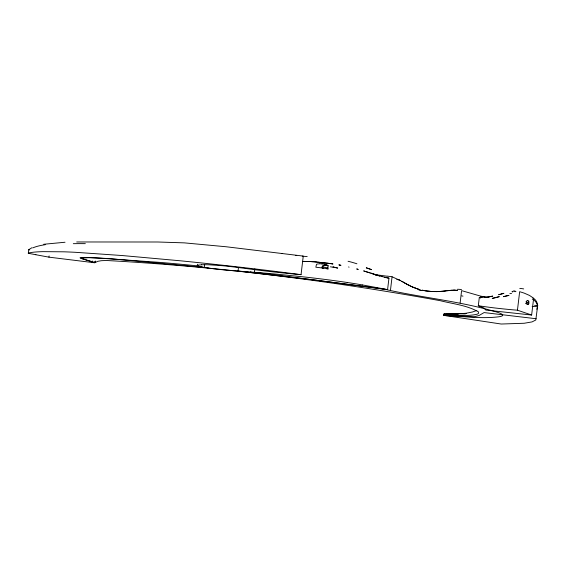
<?xml version="1.0" encoding="UTF-8"?>
<svg xmlns="http://www.w3.org/2000/svg" width="566" height="566" viewBox="0 0 566 566"><rect width="100%" height="100%" fill="white"/><g stroke="black" fill="none" stroke-linecap="round" stroke-linejoin="round"><path stroke-width="0.85" d="M35.899 254.742L28.3 253.285L28.732 249.677L31.901 247.738M94.826 261.457L94.664 262.78L48.966 257.155L49.115 255.945M92.626 260.997L92.322 262.221M94.847 262.674L95.534 261.039M197.492 264.23L197.293 265.857L193.183 265.44A161.324 9.289 6.8 0 0 160.058 262.398L99.609 258.153A130.435 7.507 6.8 0 0 88.586 257.7L80.719 258.046L89.973 261.266A59.649 3.431 6.8 0 1 92.392 262.228M91.848 261.506L82.53 258.959L80.004 257.785L89.336 257.516L110.094 258.655L204.361 267.485L204.673 264.909M238.428 267.831L238.045 271.05L313.132 279.852L387.583 289.615L388.948 278.175L388.509 278.083M254.834 268.885L254.431 272.26L368.508 286.983A166.029 9.558 6.8 0 1 385.658 289.467C420.609 297.362 456.458 300.836 491.033 310.416C493.453 311.116 510.023 315.099 498.95 316.783C482.975 318.715 466.858 316.925 450.911 315.687A59.069 3.403 6.8 0 0 445.895 315.411L443.716 315.34L443.9 313.797L446.121 313.691A59.182 6.035 5.7 0 1 451.166 313.621M201.638 264.775L201.984 264.761A57.619 3.318 6.8 0 1 204.906 264.704L205.897 264.711A54.69 3.148 6.8 0 1 209.484 264.81L222.438 265.709A24.862 1.429 6.8 0 1 229.039 266.395A34.505 1.988 6.8 0 1 233.73 266.947L243.422 268.171A77.132 4.443 6.8 0 1 245.078 268.39L254.445 269.649A42.867 2.469 6.8 0 0 259.815 270.336L264.874 270.944A58.114 3.346 6.8 0 0 268.178 271.326L271.652 271.722A83.775 4.825 6.8 0 0 280.637 272.685L283.665 273.003A93.022 5.356 6.8 0 0 293.591 273.979L296.421 274.241A89.711 5.165 6.8 0 0 301.048 274.666L303.263 256.087L226.11 246.755L184.353 242.871L157.9 242L76.693 241.972M322.054 267.881C321.559 264.732 325.301 264.747 327.353 265.03M322.818 268.567L322.804 266.827L328.004 268.022M390.469 290.195L392.068 276.774L387.243 276.109M460.123 302.994L461.594 290.634L481.588 296.386M531.637 315.029L517.444 310.196L519.652 291.688L524.081 293.075L529.5 295.431L533.639 298.218L531.637 315.029L485.833 310.076L483.98 308.031L478.312 305.753L479.296 297.518L481.899 297.483M526.182 302.456C532.74 302.414 525.665 306.56 526.705 301.756L526.019 301.72M95.364 262.44L97.868 261.301L101.144 260.735A76.509 4.401 6.8 0 1 102.128 260.664L103.995 260.586A128.333 7.386 6.8 0 1 107.314 260.544C218.943 266.572 330.282 280.764 440.27 300.695C453.019 303.935 466.929 305.194 478.454 311.873C479.961 314.427 474.952 314.54 473.445 314.922C463.582 316.175 453.614 315.262 443.716 315.34L501.207 324.028L524.215 323.257L532.075 321.898L535.804 319.981L537.693 305.541C537.558 302.768 535.549 298.848 532.861 298.155M536.837 309.326L537.693 305.541L534.552 305.35M476.791 310.465L472.433 312L466.434 313.182A98.774 9.933 7.5 0 1 465.111 313.345L444.635 314.356M28.3 253.285L29.057 253.016M527.314 300.475L527.448 300.44A16.952 4.337 -82 0 1 528.467 301.381M444.586 314.257L444.26 314.25M444.593 314.165L444.423 314.3A3.269 2.865 -89.3 0 1 443.829 314.378L458.318 314.003M499.467 294.44L498.667 294.737M499.651 294.476L500.443 294.263M501.235 294.051L502.148 293.726M498.865 294.688L501.016 294.023M501.462 293.995L502.375 293.662M502.367 293.754L502.955 293.513M502.558 293.704L503.146 293.464M503.528 293.365L503.132 293.556M503.323 293.506L503.91 293.273M492.717 296.11L491.486 296.45M492.562 296.138L484.807 297.341M198.815 265.093L198.659 265.129A106.507 6.134 6.8 0 0 197.817 265.334L197.499 265.461A60.909 3.509 6.8 0 0 197.301 265.603M491.224 296.414L489.88 296.655M198.857 265.086L201.538 264.782M43.695 244.271L65.026 242.248M489.166 296.775L487.942 296.945L488.67 297.192M447.437 290.761L448.067 290.599M446.475 290.775L444.268 291.108M447.451 290.669L445.824 290.938M445.513 290.889L442.761 291.264M447.763 290.726L448.364 290.57M448.35 290.655L449.843 290.415M448.647 290.627L451.335 290.273M512.124 291.794L512.902 291.716M512.131 291.702L512.867 291.759M443.977 291.051L441.961 291.334M450.126 290.471L451.817 290.238M442.371 291.207L441.169 291.398M451.562 290.344L453.713 290.11M441.579 291.278L440.773 291.426M452.05 290.308L457.618 290.224M440.383 291.455L440.787 291.341M440.39 291.37L439.591 291.511M439.994 291.398L438.388 291.575M439.202 291.44L437.185 291.617M465.882 313.776L464.099 313.854M437.992 291.497L436.202 291.639M514.664 291.617L515.951 291.589M466.434 313.55L453.776 313.621M436.796 291.532L436.103 291.639M436.117 291.547L434.808 291.639M436.018 291.547L432.382 291.568M451.152 313.621L455.319 313.72M452.842 313.705L453.246 313.705M319.974 263.728L317.094 264.053A1.861 1.861 0 0 0 316.451 264.506L315.849 267.216A69.151 3.962 6.8 0 1 321.686 267.916L322.181 267.98A68.168 3.905 6.8 0 1 327.304 268.624L327.806 268.687L327.99 266.232A2.214 2.193 77.7 0 0 327.657 265.666A2.016 1.995 78.9 0 0 327.445 265.447L324.962 264.407M455.007 313.797L463.993 313.847M455.46 313.805L458.255 313.847M434.412 291.547L432.353 291.476M305.088 261.393L302.463 261.421M303.808 261.457L310.692 261.563M306.008 261.506L311.739 261.612M532.153 306.376L537.558 306.68L537.084 304.246L535.839 301.904L533.533 299.386L532.33 299.265M525.474 303.397L526.5 303.447M528.58 304.267L527.915 304.239M527.675 304.225L526.705 304.183M311.625 261.697L312.354 261.641M311.831 261.704L317.116 261.98M432.127 291.561L431.221 291.504M312.474 261.648L314.455 261.775M431.639 291.44L430.011 291.412M456.203 316.026L473.226 316.762A38.608 2.222 6.8 0 0 474.464 316.705L479.062 315.503L484.072 312.581L536.136 318.736M455.637 316.161L454.731 316.097M314.908 261.895L329.023 263.431M250.292 271.942L251.12 272.005M232.47 270.64L268.475 273.406A93.319 5.37 6.8 0 1 273.208 273.831L302.322 276.753A82.969 4.776 6.8 0 1 309.729 277.581L313.904 278.062A68.366 3.934 6.8 0 1 330.303 280.113L331.032 280.205A67.637 3.891 6.8 0 1 337.011 281.019L339.084 281.309A66.257 3.813 6.8 0 1 347.227 282.491M430.825 291.384L427.21 291.009M295.799 255.478L296.761 255.556M482.211 296.86L480.668 296.733M322.599 268.517L323.066 268.56M326.801 268.892L328.202 269.02M317.922 262.143L326.023 263.041M429.615 291.285L428.172 291.136M321.75 263.827L322.662 263.94M427.839 291.186L425.512 290.761M326.674 263.034L331.167 263.728M301.048 274.666L283.842 272.458A235.583 13.563 6.8 0 0 180.582 260.813L122.206 255.542L75.462 252.309A148.702 8.561 6.8 0 0 63.88 251.813L42.811 251.651A218.009 12.551 6.8 0 0 29.022 253.009M483.251 296.676L488.578 297.461M208.628 268.1L207.871 267.994M329.568 263.416L332.695 263.954M426.877 291.058L425.363 290.733M331.718 263.721L332.971 263.997M478.312 305.753L481.914 306.27A56.565 3.254 6.8 0 0 483.711 306.517L488.104 307.119A32.715 1.882 6.8 0 0 490.177 307.388L491.352 307.536A28.229 1.627 6.8 0 0 496.679 308.18L502.063 308.767A42.627 2.455 6.8 0 0 508.148 309.39A40.632 2.342 6.8 0 0 509.733 309.538L510.773 309.637A41.523 2.391 6.8 0 0 517.444 310.196M377.09 275.465L379.92 275.904L377.812 275.288M375.675 275.246L376.616 275.387M384.335 277.453L385.552 277.644M396.816 279.406L399.37 280M386.762 277.835L388.948 278.175M425.349 290.825L423.708 290.436M425.2 290.797L423.368 290.365M362.594 284.967L387.583 289.615M362.537 284.953L361.78 284.825A90.525 5.214 6.8 0 0 356.573 283.955L354.868 283.679A72.398 4.167 6.8 0 0 347.262 282.498M338.935 264.881L339.869 265.15M339.069 264.909L340.541 265.277M48.966 257.155L35.948 254.75M340.102 265.1L340.987 265.362M423.361 290.457L422.37 290.153M423.021 290.386L422.363 290.245M388.283 278.033L382.595 276.71M454.717 290.075L457.116 290.634M204.368 267.485A14.843 0.856 6.8 0 1 201.928 267.088A13.167 0.757 6.8 0 1 199.09 266.529L198.525 266.388A17.829 1.026 6.8 0 1 197.732 266.126A26.97 1.549 6.8 0 1 197.343 265.9A41.431 2.384 6.8 0 1 197.279 265.638M348.578 266.947L349.059 267.159M356.622 268.942L357.252 269.197M382.333 276.64L381.696 276.477M357.047 269.048L357.882 269.359M357.471 269.161L358.292 269.473M28.732 249.677L29.743 249.946M381.484 276.42L376.086 274.864M484.666 297.235L485.14 297.369M363.45 270.845L364.186 271.156M364.249 271.086L365.77 271.638M364.242 271.171L365.162 271.454M377.388 275.161L376.524 274.899M418.614 289.176L417.758 288.915M418.607 289.268L416.909 288.639M365.473 271.454L366.372 271.822M366.082 271.638L367.575 272.196M376.383 274.857L374.855 274.482M366.683 271.829L368.466 272.472M375.668 274.637L376.1 274.772M375.527 274.595L372.301 273.675M373.843 274.071L368.919 272.522M368.027 272.246L369.782 272.883M373.836 274.156L374.6 274.397M370.758 273.095L371.798 273.428M417.46 288.915L415.578 288.165M416.618 288.632L415.111 287.995M479.296 297.518L480.661 298.02M415.437 288.207L414.694 287.832M414.998 288.044L414.482 287.747M392.068 276.774L399.61 280.22M413.994 287.648L413.067 287.167M413.76 287.556L411.645 286.538M412.819 287.16L411.411 286.431M411.397 286.523L408.935 285.222M411.164 286.41L408.503 285.002M408.489 285.087L407.633 284.542M399.511 280.078L400.452 280.679M408.058 284.861L406.904 284.153M399.787 280.227L400.587 280.75M406.798 284.189L406.048 283.686M406.607 284.09L405.864 283.58M405.85 283.672L405.03 283.219M401.181 280.984L401.676 281.352M404.916 283.064L402.136 281.507M401.69 281.26L402.122 281.599M405.228 283.233L404.782 283.078M402.575 281.755L404.35 282.745M528.566 300.928L528.602 300.978A2.236 0.552 -82.6 0 1 528.913 302.492M447.826 314.18A60.293 6.573 6.9 0 1 454.675 314.137M453.727 290.216A54.555 43.32 66.7 0 1 454.731 290.188M422.003 290.528A101.045 51.541 -29.7 0 1 418.267 289.509M489.859 296.846A30.239 18.112 -18.9 0 1 489.137 296.966M499.177 296.619A31.066 10.669 -14.7 0 1 492.293 298.303M503.627 296.605A37.264 14.016 -18.6 0 1 508.862 295.36M509.825 293.69A28.413 15.416 -22.5 0 1 511.579 293.4M461.7 295.884A186.752 12.459 5.4 0 1 462.995 296.131M330.388 266.812A65.423 17.037 4.9 0 1 335.511 267.584M348.062 261.266A64.927 22.322 3.5 0 1 356.913 263.784M333.112 266.982A72.781 3.877 12 0 1 337.612 268.008M366.336 267.81A90.192 23.34 3.7 0 1 371.473 269.593M324.509 264.846A60.873 59.586 -52.1 0 1 325.839 264.831M449.63 314.144A60.046 6.714 6.6 0 1 456.465 314.158M483.237 296.591A141.366 56.487 76.3 0 1 481.567 296.287M457.477 289.268A65.458 51.308 63.1 0 1 461.502 289.544M373.164 274.418A165.753 17.68 4.6 0 1 386.783 276.173M445.69 315.637A53.756 3.092 6.8 0 1 454.816 316.118M197.343 265.9A26.984 1.557 6.8 0 0 197.718 266.119A17.97 1.033 6.8 0 0 198.482 266.374M199.09 266.529A13.145 0.757 6.8 0 0 201.928 267.088A16.711 0.962 6.8 0 0 207.892 267.994M208.698 268.107A25.095 1.443 6.8 0 0 218.9 269.366L219.346 269.416A25.972 1.493 6.8 0 0 226.457 270.131L228.013 270.272A42.662 2.455 6.8 0 0 232.456 270.633M421.988 290.62A101.045 51.541 -29.7 0 1 418.253 289.601M333.105 267.067A72.781 3.877 12 0 1 337.605 268.093M366.322 267.902A90.192 23.34 3.7 0 1 371.466 269.685M322.641 266.749A2.158 1.903 -76.9 0 1 324.445 265.475L324.735 265.482A15.515 13.718 -76.9 0 1 328.549 265.822M322.684 263.827A21.904 21.275 -9.6 0 1 324.99 264.301M319.974 263.784A20.694 20.072 -8.5 0 1 321.743 263.89M307.204 256.575A89.605 1.67 5.2 0 1 302.251 256.172M73.304 243.677A148.922 13.634 5.6 0 1 85.332 243.649M32.736 247.922A218.964 31.823 10.9 0 1 45.294 244.682M91.706 261.492A48.039 2.766 6.8 0 1 94.975 262.695M282.384 253.49A92.958 1.323 5.1 0 1 281.592 253.427M519.765 288.384A36.528 15.077 -15.2 0 1 523.699 288.922M484.921 297.044A50.275 27.338 -16.9 0 1 482.041 297.192M499.162 296.711A31.066 10.669 -14.7 0 1 492.286 298.395M503.62 296.697A37.264 14.016 -18.6 0 1 508.855 295.452M513.199 291.016A28.625 16.923 -24.2 0 1 515.003 290.945M526.649 301.621A2.186 0.587 -84.1 0 1 527.314 300.454"/></g></svg>
